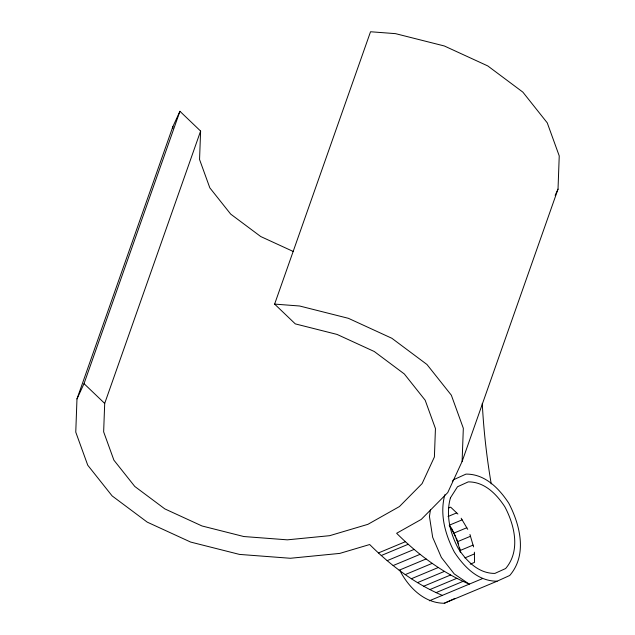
<?xml version="1.0" encoding="UTF-8"?>
<svg xmlns="http://www.w3.org/2000/svg" width="635" height="635" viewBox="0 0 635 635"><rect width="100%" height="100%" fill="white"/><g stroke="black" fill="none" stroke-linecap="round" stroke-linejoin="round"><path stroke-width="0.95" d="M293.497 251.595L260.739 236.545L230.688 214.106L209.82 187.825L199.557 159.504L200.604 131.072L179.935 111.3L172.895 126.571L76.978 398.923L75.763 432.133L87.749 465.217L112.125 495.911L147.225 522.129L190.667 542.076L239.482 554.411L290.346 558.268L339.788 553.403L369.673 544.528C390.684 565.491 414.893 583.692 442.301 595.384M200.604 131.072L104.696 403.423L103.648 431.856L113.911 460.177L134.779 486.458L164.83 508.897L202.017 525.978L243.808 536.535L287.353 539.837L329.684 535.678L367.911 524.327L399.439 506.555L422.116 483.584L434.396 456.978L435.443 428.546L425.18 400.225L404.312 373.952L374.261 351.504L337.074 334.431L295.283 323.874L274.622 304.101L370.53 31.75L395.518 33.647L444.333 45.974L487.775 65.929L522.875 92.146L547.251 122.841L559.237 155.916L558.022 189.127L462.105 461.478L447.762 492.562L421.275 519.39L396.629 533.281C417.647 554.236 441.841 572.452 469.257 584.136L454.215 573.905L441.373 557.459L432.673 537.289L429.443 516.485L430.451 509.746M172.823 128.492L172.895 126.571M462.105 461.478L463.328 428.268L451.342 395.192L426.966 364.498L391.866 338.28L348.424 318.325L299.609 305.999L274.622 304.101M444.841 494.713C439.523 514.294 445.198 534.535 454.327 552.045C464.066 566.904 478.107 581.374 497.149 581.184L509.714 575.485C527.494 554.926 520.2 525.066 508.794 503.245C499.062 488.386 485.021 473.916 465.979 474.107L453.414 479.806L452.374 481.425M76.978 398.923L84.026 383.651L179.935 111.3M555.149 195.35L558.022 189.127M399.947 570.611C408.591 587.359 424.212 603.21 444.286 603.25L455.049 598.368M448.937 507.873L450.667 507.151L457.898 514.048M448.048 516.501L456.684 512.897M378.46 552.934L405.416 541.687M449.167 525.264L462.121 519.859M381.262 555.522L408.218 544.266M387.159 560.665L414.115 549.41M453.827 533.154L466.781 527.748M393.128 565.563L420.084 554.315M457.51 541.687L470.464 536.281M399.153 570.214L426.109 558.967M460.097 550.529L473.051 545.116M405.233 574.611L432.189 563.364M411.345 578.755L438.301 567.5M464.915 557.895L474.424 553.926M417.505 582.628L444.452 571.373M470.225 564.174L474.543 562.364L474.393 552.18M423.68 586.232L450.636 574.985M429.879 589.566L456.835 578.31M436.086 592.614L463.042 581.366M429.347 600.797L482.211 578.731M444.286 603.25L497.149 581.184M84.026 383.651L104.696 403.423M449.723 525.986L451.406 528.137M461.161 518.231L467.725 529.336M450.096 526.844L455.7 536.337M451.969 528.86L458.645 544.33M469.932 534.456L473.575 546.902M456.438 538.043L460.613 552.307M459.684 547.862L460.399 552.482M491.22 483.902A519.2 326.025 67.3 0 1 482.267 403.352M450.421 497.848C445.643 515.104 450.048 533.043 458.287 548.505C466.606 561.197 478.615 573.564 494.887 573.405L505.627 568.531C520.684 550.989 514.715 525.391 504.841 506.786C496.522 494.094 484.513 481.727 468.241 481.886L457.502 486.759L450.421 497.848"/></g></svg>
